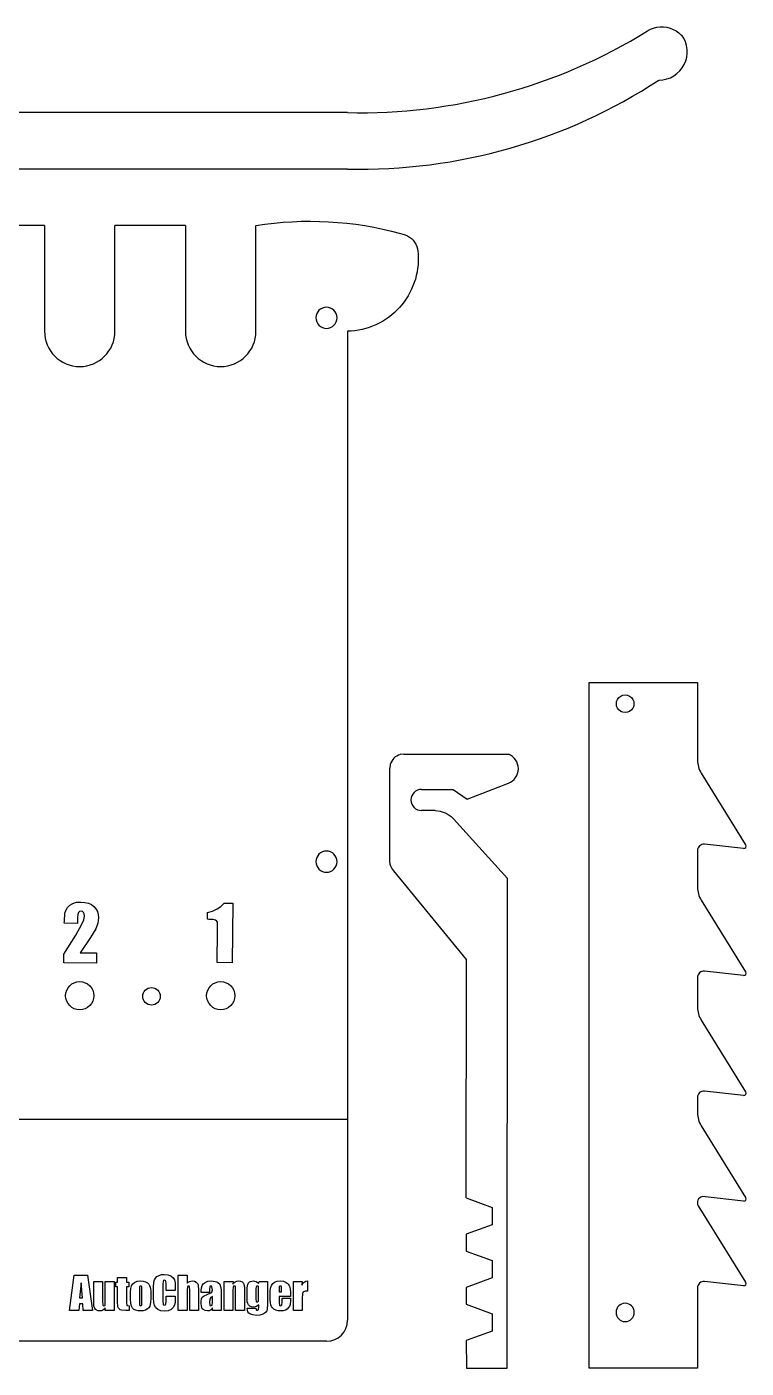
# Model space of a CAD drawing. Header units: millimetres. Extents: x -658 to 1307, y -81 to 472.
# Drawn here: x 102.2 to 204.2, y 0 to 190.2 of the extents above; entities that cross this region are included whole.
import ezdxf

# ---------------------------------------------------------------- set-up
doc = ezdxf.new("R2010")
doc.units = ezdxf.units.MM
doc.layers.get('0').update_dxf_attribs({"true_color": 0xffffff})
doc.layers.add('a', color=7, linetype='Continuous', true_color=0xffffff)

# ---------------------------------------------------------------- blocks, each defined once
blk = doc.blocks.new('Group_41')
for p, q in [((12.85, 15.88), (23.01, 22.18)), ((23.52, 21.86), (22.91, 16.35)), ((30.85, 15.88), (41.01, 22.18)), ((41.52, 21.86), (40.91, 16.35)), ((47.85, 15.88), (58.01, 22.18)), ((58.52, 21.86), (57.91, 16.35)), ((62.85, 15.88), (73.01, 22.18)), ((73.52, 21.86), (72.88, 16.04)), ((74.18, 15.46), (85.01, 22.18)), ((85.52, 21.86), (84.91, 16.35)), ((0, 0, 0), (0, 15.35)), ((0, 15.35), (11, 15.35)), ((23.81, 15.35), (29, 15.35)), ((41.81, 15.35), (46, 15.35)), ((58.81, 15.35), (61, 15.35)), ((85.81, 15.35), (87.5, 15.35)), ((87.5, 15.35), (97.2, 15.35)), ((97.2, 15.35), (97.2, 0, 0)), ((97.2, 0, 0), (0, 0, 0))]:
    blk.add_line(p, q)
blk.add_polyline3d([(3.32, 3.88, 0), (3, 3.84, 0), (2.68, 3.88, 0), (2.38, 4.01, 0), (2.12, 4.21, 0), (1.92, 4.47, 0), (1.79, 4.77, 0), (1.75, 5.09, 0), (1.79, 5.42, 0), (1.92, 5.72, 0), (2.12, 5.98, 0), (2.38, 6.17, 0), (2.68, 6.3, 0), (3, 6.34, 0), (3.32, 6.3, 0), (3.63, 6.17, 0), (3.88, 5.98, 0), (4.08, 5.72, 0), (4.21, 5.42, 0), (4.25, 5.09, 0), (4.21, 4.77, 0), (4.08, 4.47, 0), (3.88, 4.21, 0), (3.63, 4.01, 0), (3.32, 3.88, 0)], close=True)
at = {"extrusion": (-1.5873e-06, 4.38328e-06, -1)}
blk.add_circle((-89.3, 5.09, 0), 1.3, dxfattribs=at)
for centre, radius, start, end in [((23.19, 21.9), 0.337, 353.6598, 121.8274), ((41.19, 21.9), 0.337, 353.6598, 121.8274), ((58.19, 21.9), 0.337, 353.6598, 121.8274), ((73.19, 21.9), 0.337, 353.6598, 121.8274), ((85.19, 21.9), 0.337, 353.6598, 121.8274), ((11, 18.86), 3.51, 270, 301.8274), ((23.81, 16.25), 0.901, 173.6598, 270), ((29, 18.86), 3.51, 270, 301.8274), ((41.81, 16.25), 0.901, 173.6598, 270), ((46, 18.86), 3.51, 270, 301.8274), ((58.81, 16.25), 0.901, 173.6598, 270), ((61, 18.86), 3.51, 270, 301.8274), ((73.72, 16.19), 0.86, 189.9219, 301.8274), ((85.81, 16.25), 0.901, 173.6598, 270)]:
    blk.add_arc(centre, radius, start, end)
blk = doc.blocks.new('1')
for p, q in [((0.46, 4.32, 0.03), (0.83, 4.5, 0.03)), ((0.83, 4.5, 0.03), (1.15, 4.72, 0.03)), ((1.15, 4.72, 0.03), (1.41, 5, 0.03)), ((1.41, 5, 0.03), (2.15, 5, 0.03)), ((2.15, 5, 0.03), (2.15, 0, 0.03)), ((0.04, 4.2, 0.03), (0.46, 4.32, 0.03)), ((0.04, 3.62, 0.03), (0.04, 4.2, 0.03)), ((0.16, 3.62, 0.03), (0.04, 3.62, 0.03)), ((0.52, 3.6, 0.03), (0.16, 3.62, 0.03)), ((0.72, 3.56, 0.03), (0.52, 3.6, 0.03)), ((0.82, 3.48, 0.03), (0.72, 3.56, 0.03)), ((0.87, 3.38, 0.03), (0.82, 3.48, 0.03)), ((2.15, 0, 0.03), (0.9, 0, 0.03))]:
    blk.add_line(p, q)
blk.add_polyline3d([(0.9, 0, 0.03), (0.9, 2.68, 0.03), (0.87, 3.38, 0.03)])
blk = doc.blocks.new('2')
for p, q in [((0.28, 4.38, 0.03), (0.42, 4.62, 0.03)), ((0.42, 4.62, 0.03), (0.62, 4.83, 0.03)), ((0.62, 4.83, 0.03), (0.86, 4.98, 0.03)), ((0.86, 4.98, 0.03), (1.16, 5.07, 0.03)), ((1.16, 5.07, 0.03), (1.52, 5.1, 0.03)), ((1.52, 5.1, 0.03), (1.87, 5.07, 0.03)), ((1.87, 5.07, 0.03), (2.17, 5, 0.03)), ((2.17, 5, 0.03), (2.43, 4.89, 0.03)), ((2.43, 4.89, 0.03), (2.64, 4.73, 0.03)), ((2.64, 4.73, 0.03), (2.81, 4.53, 0.03)), ((2.81, 4.53, 0.03), (2.93, 4.31, 0.03)), ((0.17, 3.48, 0.03), (0.21, 4.14, 0.03)), ((0.17, 3.3, 0.03), (0.17, 3.48, 0.03)), ((0.21, 4.14, 0.03), (0.28, 4.38, 0.03)), ((1.3, 4.05, 0.03), (1.28, 3.77, 0.03)), ((1.28, 3.77, 0.03), (1.28, 3.3, 0.03)), ((1.35, 4.22, 0.03), (1.3, 4.05, 0.03)), ((1.44, 4.3, 0.03), (1.35, 4.22, 0.03)), ((1.57, 4.33, 0.03), (1.44, 4.3, 0.03)), ((1.69, 4.3, 0.03), (1.57, 4.33, 0.03)), ((1.62, 3.18, 0.03), (1.79, 3.6, 0.03)), ((1.78, 4.23, 0.03), (1.69, 4.3, 0.03)), ((1.83, 4.1, 0.03), (1.78, 4.23, 0.03)), ((1.79, 3.6, 0.03), (1.85, 3.92, 0.03)), ((1.85, 3.92, 0.03), (1.83, 4.1, 0.03)), ((2.93, 4.31, 0.03), (3, 4.06, 0.03)), ((3.02, 3.79, 0.03), (2.97, 3.35, 0.03)), ((3, 4.06, 0.03), (3.02, 3.79, 0.03)), ((1.28, 3.3, 0.03), (0.17, 3.3, 0.03)), ((2.97, 3.35, 0.03), (2.81, 2.88, 0.03)), ((0.17, 0, 0.03), (0.17, 0.71, 0.03)), ((2.91, 0, 0.03), (0.17, 0, 0.03)), ((1.54, 0.85, 0.03), (2.91, 0.85, 0.03)), ((2.91, 0.85, 0.03), (2.91, 0, 0.03))]:
    blk.add_line(p, q)
for points in [[(0.17, 0.71, 0.03), (1.14, 2.33, 0.03), (1.62, 3.18, 0.03)], [(2.81, 2.88, 0.03), (2.39, 2.14, 0.03), (1.54, 0.85, 0.03)]]:
    blk.add_polyline3d(points)
blk = doc.blocks.new('AutoChanger')
for p, q in [((-0.04, 0.71, 0.03), (0.63, 5.71, 0.03)), ((0.63, 5.71, 0.03), (2.51, 5.71, 0.03)), ((2.51, 5.71, 0.03), (3.25, 0.71, 0.03)), ((12.67, 5.67, 0.03), (13.02, 5.78, 0.03)), ((13.02, 5.78, 0.03), (13.42, 5.81, 0.03)), ((13.42, 5.81, 0.03), (13.94, 5.76, 0.03)), ((13.94, 5.76, 0.03), (14.36, 5.59, 0.03)), ((15.4, 0.71, 0.03), (15.4, 5.71, 0.03)), ((15.4, 5.71, 0.03), (16.65, 5.71, 0.03)), ((16.65, 5.71, 0.03), (16.65, 4.58, 0.03)), ((1.62, 4.59, 0.03), (1.37, 2.49, 0.03)), ((1.82, 2.49, 0.03), (1.62, 4.59, 0.03)), ((3.42, 4.81, 0.03), (4.66, 4.81, 0.03)), ((5.04, 4.81, 0.03), (6.29, 4.81, 0.03)), ((6.29, 4.81, 0.03), (6.29, 0.71, 0.03)), ((6.53, 4.06, 0.03), (6.53, 4.71, 0.03)), ((6.53, 4.71, 0.03), (6.8, 4.71, 0.03)), ((6.8, 4.06, 0.03), (6.53, 4.06, 0.03)), ((6.8, 4.71, 0.03), (6.8, 5.35, 0.03)), ((6.8, 5.35, 0.03), (8.05, 5.35, 0.03)), ((8.05, 5.35, 0.03), (8.05, 4.71, 0.03)), ((8.05, 4.71, 0.03), (8.39, 4.71, 0.03)), ((8.39, 4.06, 0.03), (8.05, 4.06, 0.03)), ((8.39, 4.71, 0.03), (8.39, 4.06, 0.03)), ((8.66, 3.79, 0.03), (8.75, 4.17, 0.03)), ((8.75, 4.17, 0.03), (8.93, 4.46, 0.03)), ((8.93, 4.46, 0.03), (9.2, 4.68, 0.03)), ((9.2, 4.68, 0.03), (9.56, 4.83, 0.03)), ((9.56, 4.83, 0.03), (10.02, 4.88, 0.03)), ((9.97, 4.13, 0.03), (9.91, 4.07, 0.03)), ((10.06, 4.15, 0.03), (9.97, 4.13, 0.03)), ((10.02, 4.88, 0.03), (10.41, 4.85, 0.03)), ((10.15, 4.13, 0.03), (10.06, 4.15, 0.03)), ((10.21, 4.07, 0.03), (10.15, 4.13, 0.03)), ((10.41, 4.85, 0.03), (10.74, 4.75, 0.03)), ((10.74, 4.75, 0.03), (11.01, 4.61, 0.03)), ((11.01, 4.61, 0.03), (11.2, 4.43, 0.03)), ((11.2, 4.43, 0.03), (11.34, 4.22, 0.03)), ((11.34, 4.22, 0.03), (11.43, 4.01, 0.03)), ((11.43, 4.01, 0.03), (11.47, 3.75, 0.03)), ((11.94, 4.75, 0.03), (12.01, 5.02, 0.03)), ((12.01, 5.02, 0.03), (12.16, 5.27, 0.03)), ((12.16, 5.27, 0.03), (12.38, 5.5, 0.03)), ((12.38, 5.5, 0.03), (12.67, 5.67, 0.03)), ((13.32, 4.94, 0.03), (13.24, 4.85, 0.03)), ((13.45, 4.97, 0.03), (13.32, 4.94, 0.03)), ((13.56, 4.94, 0.03), (13.45, 4.97, 0.03)), ((13.63, 4.87, 0.03), (13.56, 4.94, 0.03)), ((13.67, 4.4, 0.03), (13.63, 4.87, 0.03)), ((13.67, 3.53, 0.03), (13.67, 4.4, 0.03)), ((14.36, 5.59, 0.03), (14.67, 5.34, 0.03)), ((14.67, 5.34, 0.03), (14.85, 5.04, 0.03)), ((14.85, 5.04, 0.03), (14.94, 4.61, 0.03)), ((14.94, 4.61, 0.03), (14.97, 4, 0.03)), ((14.97, 4, 0.03), (14.97, 3.53, 0.03)), ((16.65, 4.58, 0.03), (16.82, 4.71, 0.03)), ((16.75, 4.13, 0.03), (16.69, 4.05, 0.03)), ((16.84, 4.15, 0.03), (16.75, 4.13, 0.03)), ((16.82, 4.71, 0.03), (17, 4.81, 0.03)), ((16.95, 4.13, 0.03), (16.84, 4.15, 0.03)), ((17, 4.05, 0.03), (16.95, 4.13, 0.03)), ((17, 4.81, 0.03), (17.19, 4.86, 0.03)), ((17.19, 4.86, 0.03), (17.4, 4.88, 0.03)), ((17.4, 4.88, 0.03), (17.7, 4.84, 0.03)), ((17.7, 4.84, 0.03), (17.95, 4.71, 0.03)), ((17.95, 4.71, 0.03), (18.14, 4.53, 0.03)), ((18.14, 4.53, 0.03), (18.24, 4.33, 0.03)), ((18.66, 3.49, 0.03), (18.69, 3.91, 0.03)), ((18.69, 3.91, 0.03), (18.77, 4.23, 0.03)), ((18.77, 4.23, 0.03), (18.93, 4.47, 0.03)), ((18.93, 4.47, 0.03), (19.21, 4.68, 0.03)), ((19.21, 4.68, 0.03), (19.59, 4.83, 0.03)), ((19.59, 4.83, 0.03), (20.07, 4.88, 0.03)), ((19.86, 4.07, 0.03), (19.83, 3.65, 0.03)), ((19.92, 4.13, 0.03), (19.86, 4.07, 0.03)), ((20.02, 4.15, 0.03), (19.92, 4.13, 0.03)), ((20.11, 4.13, 0.03), (20.02, 4.15, 0.03)), ((20.07, 4.88, 0.03), (20.62, 4.82, 0.03)), ((20.18, 4.06, 0.03), (20.11, 4.13, 0.03)), ((20.23, 3.64, 0.03), (20.18, 4.06, 0.03)), ((20.62, 4.82, 0.03), (20.84, 4.75, 0.03)), ((20.84, 4.75, 0.03), (21.02, 4.66, 0.03)), ((21.02, 4.66, 0.03), (21.28, 4.41, 0.03)), ((21.28, 4.41, 0.03), (21.41, 4.11, 0.03)), ((21.41, 4.11, 0.03), (21.46, 3.61, 0.03)), ((21.9, 0.71, 0.03), (21.9, 4.81, 0.03)), ((21.9, 4.81, 0.03), (23.17, 4.81, 0.03)), ((23.17, 4.81, 0.03), (23.15, 4.43, 0.03)), ((23.15, 4.43, 0.03), (23.3, 4.63, 0.03)), ((23.24, 4.13, 0.03), (23.18, 4.05, 0.03)), ((23.35, 4.15, 0.03), (23.24, 4.13, 0.03)), ((23.3, 4.63, 0.03), (23.48, 4.77, 0.03)), ((23.45, 4.13, 0.03), (23.35, 4.15, 0.03)), ((23.51, 4.06, 0.03), (23.45, 4.13, 0.03)), ((23.48, 4.77, 0.03), (23.69, 4.85, 0.03)), ((23.69, 4.85, 0.03), (23.93, 4.88, 0.03)), ((23.93, 4.88, 0.03), (24.23, 4.84, 0.03)), ((24.23, 4.84, 0.03), (24.46, 4.73, 0.03)), ((24.46, 4.73, 0.03), (24.63, 4.56, 0.03)), ((24.63, 4.56, 0.03), (24.72, 4.35, 0.03)), ((24.72, 4.35, 0.03), (24.77, 4.04, 0.03)), ((25.23, 4.29, 0.03), (25.29, 4.47, 0.03)), ((25.29, 4.47, 0.03), (25.38, 4.62, 0.03)), ((25.38, 4.62, 0.03), (25.5, 4.74, 0.03)), ((25.5, 4.74, 0.03), (25.65, 4.82, 0.03)), ((25.65, 4.82, 0.03), (26.02, 4.88, 0.03)), ((26.02, 4.88, 0.03), (26.25, 4.86, 0.03)), ((26.25, 4.86, 0.03), (26.45, 4.78, 0.03)), ((26.47, 4.07, 0.03), (26.42, 3.72, 0.03)), ((26.45, 4.78, 0.03), (26.63, 4.66, 0.03)), ((26.53, 4.13, 0.03), (26.47, 4.07, 0.03)), ((26.62, 4.15, 0.03), (26.53, 4.13, 0.03)), ((26.71, 4.13, 0.03), (26.62, 4.15, 0.03)), ((26.63, 4.66, 0.03), (26.79, 4.5, 0.03)), ((26.76, 4.08, 0.03), (26.71, 4.13, 0.03)), ((26.79, 3.72, 0.03), (26.76, 4.08, 0.03)), ((26.79, 4.5, 0.03), (26.88, 4.81, 0.03)), ((26.88, 4.81, 0.03), (28.05, 4.81, 0.03)), ((28.45, 3.39, 0.03), (28.49, 3.87, 0.03)), ((28.49, 3.87, 0.03), (28.6, 4.24, 0.03)), ((28.6, 4.24, 0.03), (28.79, 4.51, 0.03)), ((28.79, 4.51, 0.03), (29.07, 4.71, 0.03)), ((29.07, 4.71, 0.03), (29.43, 4.84, 0.03)), ((29.43, 4.84, 0.03), (29.83, 4.88, 0.03)), ((29.73, 4.08, 0.03), (29.7, 3.65, 0.03)), ((29.79, 4.13, 0.03), (29.73, 4.08, 0.03)), ((29.89, 4.15, 0.03), (29.79, 4.13, 0.03)), ((29.83, 4.88, 0.03), (30.31, 4.83, 0.03)), ((29.98, 4.13, 0.03), (29.89, 4.15, 0.03)), ((30.03, 4.06, 0.03), (29.98, 4.13, 0.03)), ((30.06, 3.65, 0.03), (30.03, 4.06, 0.03)), ((30.31, 4.83, 0.03), (30.7, 4.68, 0.03)), ((30.7, 4.68, 0.03), (30.99, 4.45, 0.03)), ((30.99, 4.45, 0.03), (31.18, 4.15, 0.03)), ((31.18, 4.15, 0.03), (31.28, 3.76, 0.03)), ((31.72, 0.71, 0.03), (31.72, 4.81, 0.03)), ((31.72, 4.81, 0.03), (32.97, 4.81, 0.03)), ((32.97, 4.81, 0.03), (32.92, 4.27, 0.03)), ((32.92, 4.27, 0.03), (33.07, 4.52, 0.03)), ((33.07, 4.52, 0.03), (33.25, 4.71, 0.03)), ((33.25, 4.71, 0.03), (33.47, 4.83, 0.03)), ((33.47, 4.83, 0.03), (33.71, 4.88, 0.03)), ((33.71, 4.88, 0.03), (33.71, 3.44, 0.03)), ((1.37, 2.49, 0.03), (1.82, 2.49, 0.03)), ((8.63, 3.28, 0.03), (8.66, 3.79, 0.03)), ((8.63, 2.23, 0.03), (8.63, 3.28, 0.03)), ((8.65, 1.77, 0.03), (8.63, 2.23, 0.03)), ((11.47, 3.75, 0.03), (11.49, 3.37, 0.03)), ((11.49, 2.36, 0.03), (11.47, 1.88, 0.03)), ((11.49, 3.37, 0.03), (11.49, 2.36, 0.03)), ((13.63, 1.56, 0.03), (13.67, 2.08, 0.03)), ((14.97, 3.53, 0.03), (13.67, 3.53, 0.03)), ((13.67, 2.08, 0.03), (13.67, 2.71, 0.03)), ((13.67, 2.71, 0.03), (14.97, 2.71, 0.03)), ((14.97, 2.52, 0.03), (14.94, 1.85, 0.03)), ((14.97, 2.71, 0.03), (14.97, 2.52, 0.03)), ((18.66, 3.22, 0.03), (18.66, 3.49, 0.03)), ((19.83, 3.22, 0.03), (18.66, 3.22, 0.03)), ((18.66, 1.96, 0.03), (18.7, 2.34, 0.03)), ((18.66, 1.62, 0.03), (18.66, 1.96, 0.03)), ((18.7, 2.34, 0.03), (18.8, 2.58, 0.03)), ((18.8, 2.58, 0.03), (19.06, 2.77, 0.03)), ((19.06, 2.77, 0.03), (19.52, 2.97, 0.03)), ((19.52, 2.97, 0.03), (20, 3.18, 0.03)), ((19.83, 3.65, 0.03), (19.83, 3.22, 0.03)), ((19.88, 2.29, 0.03), (19.83, 1.86, 0.03)), ((19.99, 2.45, 0.03), (19.88, 2.29, 0.03)), ((20.23, 2.66, 0.03), (19.99, 2.45, 0.03)), ((20, 3.18, 0.03), (20.18, 3.3, 0.03)), ((20.18, 3.3, 0.03), (20.23, 3.64, 0.03)), ((20.23, 1.81, 0.03), (20.23, 2.66, 0.03)), ((25.19, 1.93, 0.03), (25.17, 2.29, 0.03)), ((25.25, 1.67, 0.03), (25.19, 1.93, 0.03)), ((26.42, 3.72, 0.03), (26.42, 2.34, 0.03)), ((26.42, 2.34, 0.03), (26.45, 1.98, 0.03)), ((26.45, 1.98, 0.03), (26.51, 1.92, 0.03)), ((26.51, 1.92, 0.03), (26.6, 1.9, 0.03)), ((26.6, 1.9, 0.03), (26.7, 1.93, 0.03)), ((26.7, 1.93, 0.03), (26.76, 2, 0.03)), ((26.76, 2, 0.03), (26.79, 2.45, 0.03)), ((26.79, 2.45, 0.03), (26.79, 3.72, 0.03)), ((28.45, 2.2, 0.03), (28.45, 3.39, 0.03)), ((28.47, 1.79, 0.03), (28.45, 2.2, 0.03)), ((29.7, 3.65, 0.03), (29.7, 3.35, 0.03)), ((29.7, 3.35, 0.03), (30.06, 3.35, 0.03)), ((31.32, 2.68, 0.03), (29.7, 2.68, 0.03)), ((29.7, 2.68, 0.03), (29.7, 1.8, 0.03)), ((30.06, 3.35, 0.03), (30.06, 3.65, 0.03)), ((30.13, 1.88, 0.03), (30.13, 2.42, 0.03)), ((30.13, 2.42, 0.03), (31.32, 2.42, 0.03)), ((31.32, 2.12, 0.03), (31.27, 1.53, 0.03)), ((31.28, 3.76, 0.03), (31.32, 3.23, 0.03)), ((31.32, 3.23, 0.03), (31.32, 2.68, 0.03)), ((31.32, 2.42, 0.03), (31.32, 2.12, 0.03)), ((33.08, 3.23, 0.03), (33.01, 3.09, 0.03)), ((33.21, 3.34, 0.03), (33.08, 3.23, 0.03)), ((33.41, 3.41, 0.03), (33.21, 3.34, 0.03)), ((33.71, 3.44, 0.03), (33.41, 3.41, 0.03)), ((1.31, 0.71, 0.03), (-0.04, 0.71, 0.03)), ((1.39, 1.61, 0.03), (1.31, 0.71, 0.03)), ((1.85, 1.61, 0.03), (1.39, 1.61, 0.03)), ((1.92, 0.71, 0.03), (1.85, 1.61, 0.03)), ((3.25, 0.71, 0.03), (1.92, 0.71, 0.03)), ((3.55, 0.99, 0.03), (3.44, 1.34, 0.03)), ((3.66, 0.85, 0.03), (3.55, 0.99, 0.03)), ((3.82, 0.73, 0.03), (3.66, 0.85, 0.03)), ((4.03, 0.66, 0.03), (3.82, 0.73, 0.03)), ((4.29, 0.63, 0.03), (4.03, 0.66, 0.03)), ((4.52, 0.66, 0.03), (4.29, 0.63, 0.03)), ((4.72, 0.74, 0.03), (4.52, 0.66, 0.03)), ((4.69, 1.45, 0.03), (4.75, 1.38, 0.03)), ((4.9, 0.87, 0.03), (4.72, 0.74, 0.03)), ((4.75, 1.38, 0.03), (4.85, 1.36, 0.03)), ((4.85, 1.36, 0.03), (4.96, 1.38, 0.03)), ((5.04, 1.05, 0.03), (4.9, 0.87, 0.03)), ((4.96, 1.38, 0.03), (5.02, 1.45, 0.03)), ((5.02, 0.71, 0.03), (5.04, 1.05, 0.03)), ((6.29, 0.71, 0.03), (5.02, 0.71, 0.03)), ((6.9, 1.04, 0.03), (6.84, 1.2, 0.03)), ((7.01, 0.91, 0.03), (6.9, 1.04, 0.03)), ((7.16, 0.8, 0.03), (7.01, 0.91, 0.03)), ((7.33, 0.74, 0.03), (7.16, 0.8, 0.03)), ((7.94, 0.71, 0.03), (7.33, 0.74, 0.03)), ((8.44, 0.71, 0.03), (7.94, 0.71, 0.03)), ((8.1, 1.41, 0.03), (8.2, 1.38, 0.03)), ((8.2, 1.38, 0.03), (8.44, 1.37, 0.03)), ((8.44, 1.37, 0.03), (8.44, 0.71, 0.03)), ((8.7, 1.44, 0.03), (8.65, 1.77, 0.03)), ((8.79, 1.2, 0.03), (8.7, 1.44, 0.03)), ((8.92, 1, 0.03), (8.79, 1.2, 0.03)), ((9.11, 0.84, 0.03), (8.92, 1, 0.03)), ((9.37, 0.72, 0.03), (9.11, 0.84, 0.03)), ((9.69, 0.66, 0.03), (9.37, 0.72, 0.03)), ((10.07, 0.63, 0.03), (9.69, 0.66, 0.03)), ((9.91, 1.45, 0.03), (9.97, 1.38, 0.03)), ((9.97, 1.38, 0.03), (10.06, 1.36, 0.03)), ((10.06, 1.36, 0.03), (10.15, 1.38, 0.03)), ((10.42, 0.66, 0.03), (10.07, 0.63, 0.03)), ((10.15, 1.38, 0.03), (10.21, 1.44, 0.03)), ((10.73, 0.74, 0.03), (10.42, 0.66, 0.03)), ((10.99, 0.88, 0.03), (10.73, 0.74, 0.03)), ((11.2, 1.07, 0.03), (10.99, 0.88, 0.03)), ((11.35, 1.3, 0.03), (11.2, 1.07, 0.03)), ((11.43, 1.55, 0.03), (11.35, 1.3, 0.03)), ((11.47, 1.88, 0.03), (11.43, 1.55, 0.03)), ((12.02, 1.38, 0.03), (11.93, 1.84, 0.03)), ((12.2, 1.06, 0.03), (12.02, 1.38, 0.03)), ((12.51, 0.81, 0.03), (12.2, 1.06, 0.03)), ((12.93, 0.65, 0.03), (12.51, 0.81, 0.03)), ((13.45, 0.6, 0.03), (12.93, 0.65, 0.03)), ((13.24, 1.56, 0.03), (13.31, 1.48, 0.03)), ((13.31, 1.48, 0.03), (13.44, 1.45, 0.03)), ((13.44, 1.45, 0.03), (13.56, 1.48, 0.03)), ((13.96, 0.66, 0.03), (13.45, 0.6, 0.03)), ((13.56, 1.48, 0.03), (13.63, 1.56, 0.03)), ((14.38, 0.85, 0.03), (13.96, 0.66, 0.03)), ((14.69, 1.11, 0.03), (14.38, 0.85, 0.03)), ((14.86, 1.42, 0.03), (14.69, 1.11, 0.03)), ((14.94, 1.85, 0.03), (14.86, 1.42, 0.03)), ((16.65, 0.71, 0.03), (15.4, 0.71, 0.03)), ((18.29, 0.71, 0.03), (17.04, 0.71, 0.03)), ((18.68, 1.34, 0.03), (18.66, 1.62, 0.03)), ((18.73, 1.11, 0.03), (18.68, 1.34, 0.03)), ((18.81, 0.94, 0.03), (18.73, 1.11, 0.03)), ((18.93, 0.82, 0.03), (18.81, 0.94, 0.03)), ((19.22, 0.68, 0.03), (18.93, 0.82, 0.03)), ((19.53, 0.63, 0.03), (19.22, 0.68, 0.03)), ((19.77, 0.66, 0.03), (19.53, 0.63, 0.03)), ((19.96, 0.74, 0.03), (19.77, 0.66, 0.03)), ((19.83, 1.86, 0.03), (19.87, 1.45, 0.03)), ((19.87, 1.45, 0.03), (19.93, 1.38, 0.03)), ((19.93, 1.38, 0.03), (20.04, 1.36, 0.03)), ((20.13, 0.88, 0.03), (19.96, 0.74, 0.03)), ((20.04, 1.36, 0.03), (20.13, 1.38, 0.03)), ((20.13, 1.38, 0.03), (20.19, 1.43, 0.03)), ((20.26, 1.07, 0.03), (20.13, 0.88, 0.03)), ((20.19, 1.43, 0.03), (20.23, 1.81, 0.03)), ((20.26, 0.71, 0.03), (20.26, 1.07, 0.03)), ((21.47, 0.71, 0.03), (20.26, 0.71, 0.03)), ((23.15, 0.71, 0.03), (21.9, 0.71, 0.03)), ((24.78, 0.71, 0.03), (23.53, 0.71, 0.03)), ((25.2, 0.73, 0.03), (25.17, 1, 0.03)), ((25.17, 1, 0.03), (26.38, 1, 0.03)), ((25.27, 0.5, 0.03), (25.2, 0.73, 0.03)), ((25.37, 1.47, 0.03), (25.25, 1.67, 0.03)), ((25.39, 0.33, 0.03), (25.27, 0.5, 0.03)), ((25.55, 1.31, 0.03), (25.37, 1.47, 0.03)), ((25.55, 0.2, 0.03), (25.39, 0.33, 0.03)), ((25.8, 1.21, 0.03), (25.55, 1.31, 0.03)), ((25.97, 0.05, 0.03), (25.55, 0.2, 0.03)), ((26.11, 1.17, 0.03), (25.8, 1.21, 0.03)), ((26.5, 0, 0.03), (25.97, 0.05, 0.03)), ((26.3, 1.19, 0.03), (26.11, 1.17, 0.03)), ((26.48, 1.25, 0.03), (26.3, 1.19, 0.03)), ((26.38, 1, 0.03), (26.43, 0.79, 0.03)), ((26.43, 0.79, 0.03), (26.49, 0.74, 0.03)), ((26.82, 1.47, 0.03), (26.48, 1.25, 0.03)), ((26.49, 0.74, 0.03), (26.58, 0.73, 0.03)), ((26.95, 0.03, 0.03), (26.5, 0, 0.03)), ((26.58, 0.73, 0.03), (26.7, 0.75, 0.03)), ((26.7, 0.75, 0.03), (26.77, 0.81, 0.03)), ((26.77, 0.81, 0.03), (26.82, 1.16, 0.03)), ((26.82, 1.16, 0.03), (26.82, 1.47, 0.03)), ((27.31, 0.11, 0.03), (26.95, 0.03, 0.03)), ((27.59, 0.24, 0.03), (27.31, 0.11, 0.03)), ((27.81, 0.43, 0.03), (27.59, 0.24, 0.03)), ((27.95, 0.63, 0.03), (27.81, 0.43, 0.03)), ((28.02, 0.82, 0.03), (27.95, 0.63, 0.03)), ((28.52, 1.5, 0.03), (28.47, 1.79, 0.03)), ((28.61, 1.27, 0.03), (28.52, 1.5, 0.03)), ((28.75, 1.06, 0.03), (28.61, 1.27, 0.03)), ((28.95, 0.88, 0.03), (28.75, 1.06, 0.03)), ((29.22, 0.75, 0.03), (28.95, 0.88, 0.03)), ((29.55, 0.66, 0.03), (29.22, 0.75, 0.03)), ((29.92, 0.63, 0.03), (29.55, 0.66, 0.03)), ((29.7, 1.8, 0.03), (29.74, 1.44, 0.03)), ((29.74, 1.44, 0.03), (29.8, 1.38, 0.03)), ((29.8, 1.38, 0.03), (29.89, 1.36, 0.03)), ((29.89, 1.36, 0.03), (30.01, 1.39, 0.03)), ((30.29, 0.66, 0.03), (29.92, 0.63, 0.03)), ((30.01, 1.39, 0.03), (30.08, 1.47, 0.03)), ((30.08, 1.47, 0.03), (30.13, 1.88, 0.03)), ((30.6, 0.75, 0.03), (30.29, 0.66, 0.03)), ((30.84, 0.89, 0.03), (30.6, 0.75, 0.03)), ((31.04, 1.1, 0.03), (30.84, 0.89, 0.03)), ((31.19, 1.32, 0.03), (31.04, 1.1, 0.03)), ((31.27, 1.53, 0.03), (31.19, 1.32, 0.03)), ((32.97, 0.71, 0.03), (31.72, 0.71, 0.03))]:
    blk.add_line(p, q)
for points in [[(3.44, 1.34, 0.03), (3.42, 2.04, 0.03), (3.42, 4.81, 0.03)], [(4.66, 4.81, 0.03), (4.66, 2.02, 0.03), (4.69, 1.45, 0.03)], [(5.02, 1.45, 0.03), (5.04, 2.05, 0.03), (5.04, 4.81, 0.03)], [(6.84, 1.2, 0.03), (6.8, 1.98, 0.03), (6.8, 4.06, 0.03)], [(8.05, 4.06, 0.03), (8.05, 1.87, 0.03), (8.1, 1.41, 0.03)], [(9.91, 4.07, 0.03), (9.88, 3.68, 0.03), (9.88, 1.83, 0.03), (9.91, 1.45, 0.03)], [(10.21, 1.44, 0.03), (10.24, 1.79, 0.03), (10.24, 3.68, 0.03), (10.21, 4.07, 0.03)], [(11.93, 1.84, 0.03), (11.9, 2.48, 0.03), (11.9, 3.94, 0.03), (11.94, 4.75, 0.03)], [(13.24, 4.85, 0.03), (13.2, 4.36, 0.03), (13.2, 2.04, 0.03), (13.24, 1.56, 0.03)], [(16.69, 4.05, 0.03), (16.65, 3.63, 0.03), (16.65, 0.71, 0.03)], [(17.04, 0.71, 0.03), (17.04, 3.59, 0.03), (17, 4.05, 0.03)], [(18.24, 4.33, 0.03), (18.29, 3.53, 0.03), (18.29, 0.71, 0.03)], [(23.18, 4.05, 0.03), (23.15, 3.48, 0.03), (23.15, 0.71, 0.03)], [(23.53, 0.71, 0.03), (23.53, 3.55, 0.03), (23.51, 4.06, 0.03)], [(24.77, 4.04, 0.03), (24.78, 3.58, 0.03), (24.78, 0.71, 0.03)], [(25.17, 2.29, 0.03), (25.17, 3.78, 0.03), (25.23, 4.29, 0.03)], [(28.05, 4.81, 0.03), (28.05, 1.65, 0.03), (28.02, 0.82, 0.03)], [(21.46, 3.61, 0.03), (21.47, 2.76, 0.03), (21.47, 0.71, 0.03)], [(33.01, 3.09, 0.03), (32.97, 2.33, 0.03), (32.97, 0.71, 0.03)]]:
    blk.add_polyline3d(points)
blk = doc.blocks.new('Group_44')
for p, q in [((139.72, 110.48), (140.14, 110.7)), ((140.14, 110.7), (140.58, 110.88)), ((140.58, 110.88), (141.04, 110.99)), ((141.04, 110.99), (141.52, 111.05)), ((141.52, 111.05), (141.99, 111.05)), ((141.99, 111.05), (142.46, 110.99)), ((142.46, 110.99), (142.93, 110.87)), ((142.93, 110.87), (143.37, 110.69)), ((143.37, 110.69), (143.79, 110.47)), ((143.79, 110.47), (144.18, 110.19)), ((144.18, 110.19), (144.52, 109.87)), ((97.2, 98.89), (3, 98.89, 0)), ((97.2, 90.89), (19.2, 90.89)), ((54.2, 82.89), (44.2, 82.89)), ((54.2, 82.89), (54.2, 67.89)), ((74.2, 82.89), (64.2, 82.89)), ((64.2, 67.89), (64.2, 82.89)), ((74.2, 82.89), (74.2, 67.89)), ((84.2, 67.89), (84.2, 82.89)), ((104.7, 81.76), (105.37, 81.58)), ((105.37, 81.58), (105.68, 81.43)), ((105.68, 81.43), (105.97, 81.25)), ((105.97, 81.25), (106.24, 81.03)), ((106.24, 81.03), (106.48, 80.79)), ((106.48, 80.79), (106.69, 80.51)), ((106.69, 80.51), (106.87, 80.22)), ((106.87, 80.22), (107.01, 79.9)), ((107.01, 79.9), (107.11, 79.57)), ((107.11, 79.57), (107.18, 79.23)), ((107.18, 79.23), (107.2, 78.89)), ((97.2, 67.89), (97.2, -43.81, 0)), ((-20.8, -43.81, 0), (97.2, -43.81, 0)), ((97.2, -43.81, 0), (97.2, -72.31, 0)), ((94.2, -75.31, 0), (-17.8, -75.31, 0))]:
    blk.add_line(p, q)
at = {"extrusion": (-1.5873e-06, 4.38328e-06, -1)}
for centre in [(-94.2, 69.8, 0), (-94.2, -7.31, 0)]:
    blk.add_circle(centre, 1.5, dxfattribs=at)
for centre in [(59.2, -26.31, 0), (79.2, -26.31, 0)]:
    blk.add_circle(centre, 2)
at = {"extrusion": (9.5187e-08, 8.17572e-06, 1)}
blk.add_circle((69.38, -26.4, 0), 1.25, dxfattribs=at)
for centre, radius, start, end in [((99.02, 176.16), 77.29, 268.6511, 301.7841), ((141.37, 107.5), 4, 270, 36.8288), ((99.02, 168.16), 77.29, 268.6511, 303.2247), ((59.2, 67.89), 5, 180, 360), ((79.2, 67.89), 5, 180, 360), ((94.2, -72.31, 0), 3, 270, 0)]:
    blk.add_arc(centre, radius, start, end)
at = {"extrusion": (2.14979e-16, -2.01196e-15, -1)}
blk.add_arc((-91.83, 34.65), 48.84, 81.0081, 105.2741, dxfattribs=at)
at = {"extrusion": (-6.13522e-16, 9.43206e-16, -1)}
blk.add_arc((-96.92, 78.18), 10.3, 176.0794, 268.468, dxfattribs=at)
at = {"extrusion": (9.5187e-08, 8.17572e-06, 1), "xscale": 1.692331889270418, "yscale": 1.692331889270414, "rotation": 359.3329559130654}
for name, p in [('2', (56.66, -21.63, 0.01)), ('1', (77.18, -21.61, 0.01))]:
    blk.add_blockref(name, p, dxfattribs=at)
blk.add_blockref('AutoChanger', (57.78, -71.63, 0))
blk = doc.blocks.new('Group_16')
for p, q in [((2.23, 81.85), (2, 81.73)), ((2.48, 81.93), (2.23, 81.85)), ((1.15, 80.77), (1.07, 80.52)), ((1.27, 81), (1.15, 80.77)), ((1.41, 81.22), (1.27, 81)), ((1.59, 81.41), (1.41, 81.22)), ((1.78, 81.59), (1.59, 81.41)), ((2, 81.73), (1.78, 81.59)), ((1.15, 66.09, 0), (1.07, 66.34, 0)), ((1.27, 65.85, 0), (1.15, 66.09, 0)), ((1.41, 65.64, 0), (1.27, 65.85, 0)), ((1.59, 65.44, 0), (1.41, 65.64, 0)), ((11.87, 52.9, 0), (1.59, 65.44, 0)), ((17.63, -5.06, 0), (17.68, 64.36, 0)), ((11.85, -1.15, 0), (11.87, -5.06, 0)), ((11.87, -5.06, 0), (17.63, -5.06, 0))]:
    blk.add_line(p, q)
at = {"color": 251, "true_color": 0x565656}
for p, q in [((3, 82), (2.48, 81.93)), ((3, 82), (17.82, 82)), ((1.07, 80.52), (1, 80)), ((1, 66.85), (1, 80)), ((5.5, 77), (10, 77)), ((10, 77), (12, 75.6)), ((12, 75.6), (17.82, 77.86)), ((7.42, 74), (5.5, 74)), ((7.42, 74), (8.16, 73.92)), ((8.16, 73.92), (8.86, 73.69)), ((8.86, 73.69), (9.3, 73.46)), ((9.3, 73.46), (9.7, 73.17)), ((9.7, 73.17), (10.06, 72.82)), ((10.06, 72.82), (17.68, 64.36, 0)), ((1.07, 66.34, 0), (1, 66.85))]:
    blk.add_line(p, q, dxfattribs=at)
for centre, radius, start, end in [((17.02, 79.93), 2.22, 291.1805, 68.8195), ((5.5, 75.5), 1.5, 90, 270)]:
    blk.add_arc(centre, radius, start, end, dxfattribs=at)
at = {"layer": 'a'}
for p, q in [((11.85, 19.08, 0), (11.87, 52.9, 0)), ((11.85, 19.08, 0), (15.54, 17.73, 0)), ((15.54, 17.73, 0), (15.54, 15.28, 0)), ((15.54, 15.28, 0), (11.85, 13.93, 0)), ((11.85, 13.93, 0), (11.85, 11.54, 0)), ((11.85, 11.54, 0), (15.54, 10.19, 0)), ((15.54, 10.19, 0), (15.54, 7.74, 0)), ((15.54, 7.74, 0), (11.85, 6.39, 0)), ((11.85, 6.39, 0), (11.85, 4, 0)), ((11.85, 4, 0), (15.54, 2.65, 0)), ((15.54, 2.65, 0), (15.54, 0.2, 0)), ((15.54, 0.2, 0), (11.85, -1.15, 0))]:
    blk.add_line(p, q, dxfattribs=at)

msp = doc.modelspace()

# ---------------------------------------------------------------- block references
for name, p in [('Group_44', (50.46, 79.12, 16.7)), ('Group_16', (152.64, 5.06, 0))]:
    msp.add_blockref(name, p)
at = {"rotation": 270.0000000000006}
msp.add_blockref('Group_41', (181.94, 97.2, 0), dxfattribs=at)

doc.saveas('drawing.dxf')
